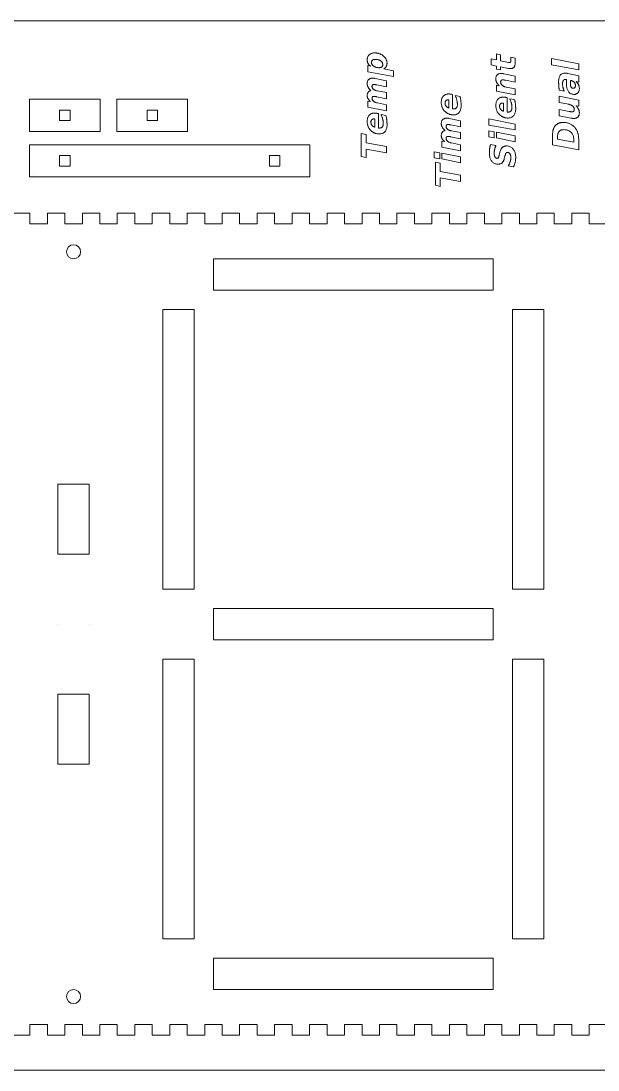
# Model space of a CAD drawing. Header units: millimetres. Extents: x 0 to 600, y 0 to 300.
# Drawn here: x 272.4 to 437.5, y 0 to 300 of the extents above; entities that cross this region are included whole.
import ezdxf

# ---------------------------------------------------------------- set-up
doc = ezdxf.new("R2010")
doc.units = ezdxf.units.MM
doc.layers.get('0').update_dxf_attribs({"linetype": 'CONTINUOUS', "lineweight": 0})

msp = doc.modelspace()

# ---------------------------------------------------------------- linework, layer by layer
for p, q in [((600, 300), (0, 300)), ((274.9, 268.4), (274.9, 277.6)), ((274.9, 277.6), (295.1, 277.6)), ((295.1, 277.6), (295.1, 268.4)), ((299.9, 268.4), (299.9, 277.6)), ((299.9, 277.6), (320.1, 277.6)), ((320.1, 277.6), (320.1, 268.4)), ((283.5, 271.5), (283.5, 274.5)), ((283.5, 274.5), (286.5, 274.5)), ((286.5, 274.5), (286.5, 271.5)), ((308.5, 271.5), (308.5, 274.5)), ((308.5, 274.5), (311.5, 274.5)), ((311.5, 274.5), (311.5, 271.5)), ((286.5, 271.5), (283.5, 271.5)), ((311.5, 271.5), (308.5, 271.5)), ((295.1, 268.4), (274.9, 268.4)), ((320.1, 268.4), (299.9, 268.4)), ((274.9, 255.4), (274.9, 264.6)), ((274.9, 264.6), (355.1, 264.6)), ((355.1, 264.6), (355.1, 255.4)), ((283.5, 258.5), (283.5, 261.5)), ((283.5, 261.5), (286.5, 261.5)), ((286.5, 258.5), (286.5, 261.5)), ((343.5, 261.5), (346.5, 261.5)), ((343.5, 258.5), (343.5, 261.5)), ((346.5, 261.5), (346.5, 258.5)), ((286.5, 258.5), (283.5, 258.5)), ((346.5, 258.5), (343.5, 258.5)), ((355.1, 255.4), (274.9, 255.4)), ((275, 256), (275, 256)), ((276, 256), (276, 256)), ((270, 245), (275, 245)), ((275, 245), (275, 242)), ((280, 242), (280, 245)), ((280, 245), (285, 245)), ((285, 245), (285, 242)), ((290, 242), (290, 245)), ((290, 245), (295, 245)), ((295, 245), (295, 242)), ((300, 242), (300, 245)), ((300, 245), (305, 245)), ((305, 245), (305, 242)), ((310, 242), (310, 245)), ((310, 245), (315, 245)), ((315, 245), (315, 242)), ((320, 242), (320, 245)), ((320, 245), (325, 245)), ((325, 245), (325, 242)), ((330, 242), (330, 245)), ((330, 245), (335, 245)), ((335, 245), (335, 242)), ((340, 242), (340, 245)), ((340, 245), (345, 245)), ((345, 245), (345, 242)), ((350, 242), (350, 245)), ((350, 245), (355, 245)), ((355, 245), (355, 242)), ((360, 242), (360, 245)), ((360, 245), (365, 245)), ((365, 245), (365, 242)), ((370, 242), (370, 245)), ((370, 245), (375, 245)), ((375, 245), (375, 242)), ((380, 242), (380, 245)), ((380, 245), (385, 245)), ((385, 245), (385, 242)), ((390, 242), (390, 245)), ((390, 245), (395, 245)), ((395, 245), (395, 242)), ((400, 242), (400, 245)), ((400, 245), (405, 245)), ((405, 245), (405, 242)), ((410, 242), (410, 245)), ((410, 245), (415, 245)), ((415, 245), (415, 242)), ((420, 242), (420, 245)), ((420, 245), (425, 245)), ((425, 245), (425, 242)), ((430, 242), (430, 245)), ((430, 245), (435, 245)), ((435, 245), (435, 242)), ((275, 242), (280, 242)), ((285, 242), (290, 242)), ((295, 242), (300, 242)), ((305, 242), (310, 242)), ((315, 242), (320, 242)), ((325, 242), (330, 242)), ((335, 242), (340, 242)), ((345, 242), (350, 242)), ((355, 242), (360, 242)), ((365, 242), (370, 242)), ((375, 242), (380, 242)), ((385, 242), (390, 242)), ((395, 242), (400, 242)), ((405, 242), (410, 242)), ((415, 242), (420, 242)), ((425, 242), (430, 242)), ((435, 242), (440, 242)), ((407.5, 232), (327.5, 232)), ((327.5, 232), (327.5, 223)), ((367.5, 232), (367.5, 232)), ((407.5, 223), (407.5, 232)), ((327.5, 223), (407.5, 223)), ((367.5, 223), (367.5, 223)), ((322, 217.5), (313, 217.5)), ((313, 217.5), (313, 137.5)), ((322, 137.5), (322, 217.5)), ((422, 217.5), (413, 217.5)), ((413, 217.5), (413, 137.5)), ((422, 137.5), (422, 217.5)), ((313, 177.5), (313, 177.5)), ((322, 177.5), (322, 177.5)), ((413, 177.5), (413, 177.5)), ((422, 177.5), (422, 177.5)), ((292, 167.5), (283, 167.5)), ((283, 167.5), (292, 167.5)), ((283, 147.5), (283, 167.5)), ((292, 167.5), (292, 147.5)), ((292, 147.5), (283, 147.5)), ((313, 137.5), (322, 137.5)), ((413, 137.5), (422, 137.5)), ((407.5, 132), (327.5, 132)), ((327.5, 132), (327.5, 123)), ((407.5, 123), (407.5, 132)), ((283, 127.5), (283, 127.5)), ((292, 127.5), (292, 127.5)), ((327.5, 123), (407.5, 123)), ((367.5, 123), (367.5, 123)), ((322, 117.5), (313, 117.5)), ((313, 117.5), (313, 37.5)), ((322, 37.5), (322, 117.5)), ((422, 117.5), (413, 117.5)), ((413, 117.5), (413, 37.5)), ((422, 37.5), (422, 117.5)), ((292, 107.5), (283, 107.5)), ((283, 107.5), (283, 87.5)), ((292, 87.5), (292, 107.5)), ((283, 87.5), (292, 87.5)), ((283, 87.5), (292, 87.5)), ((313, 77.5), (313, 77.5)), ((322, 77.5), (322, 77.5)), ((413, 77.5), (413, 77.5)), ((422, 77.5), (422, 77.5)), ((313, 37.5), (322, 37.5)), ((413, 37.5), (422, 37.5)), ((407.5, 32), (327.5, 32)), ((327.5, 32), (327.5, 23)), ((407.5, 23), (407.5, 32)), ((327.5, 23), (407.5, 23)), ((367.5, 23), (367.5, 23)), ((275, 10), (275, 13)), ((275, 13), (280, 13)), ((280, 13), (280, 10)), ((285, 10), (285, 13)), ((285, 13), (290, 13)), ((290, 13), (290, 10)), ((295, 10), (295, 13)), ((295, 13), (300, 13)), ((300, 13), (300, 10)), ((305, 10), (305, 13)), ((305, 13), (310, 13)), ((310, 13), (310, 10)), ((315, 10), (315, 13)), ((315, 13), (320, 13)), ((320, 13), (320, 10)), ((325, 10), (325, 13)), ((325, 13), (330, 13)), ((330, 13), (330, 10)), ((335, 10), (335, 13)), ((335, 13), (340, 13)), ((340, 13), (340, 10)), ((345, 10), (345, 13)), ((345, 13), (350, 13)), ((350, 13), (350, 10)), ((355, 10), (355, 13)), ((355, 13), (360, 13)), ((360, 13), (360, 10)), ((365, 10), (365, 13)), ((365, 13), (370, 13)), ((370, 13), (370, 10)), ((375, 10), (375, 13)), ((375, 13), (380, 13)), ((380, 13), (380, 10)), ((385, 10), (385, 13)), ((385, 13), (390, 13)), ((390, 13), (390, 10)), ((395, 10), (395, 13)), ((395, 13), (400, 13)), ((400, 13), (400, 10)), ((405, 10), (405, 13)), ((405, 13), (410, 13)), ((410, 13), (410, 10)), ((415, 10), (415, 13)), ((415, 13), (420, 13)), ((420, 13), (420, 10)), ((425, 10), (425, 13)), ((425, 13), (430, 13)), ((430, 13), (430, 10)), ((435, 10), (435, 13)), ((435, 13), (440, 13)), ((270, 10), (275, 10)), ((280, 10), (285, 10)), ((290, 10), (295, 10)), ((300, 10), (305, 10)), ((310, 10), (315, 10)), ((320, 10), (325, 10)), ((330, 10), (335, 10)), ((340, 10), (345, 10)), ((350, 10), (355, 10)), ((360, 10), (365, 10)), ((370, 10), (375, 10)), ((380, 10), (385, 10)), ((390, 10), (395, 10)), ((400, 10), (405, 10)), ((410, 10), (415, 10)), ((420, 10), (425, 10)), ((430, 10), (435, 10)), ((0, 0), (600, 0))]:
    msp.add_line(p, q)
for points in [[(376.25, 286.33), (379, 285.78), (379, 284.11), (371.62, 285.5), (371.62, 287.23), (372.38, 287.07), (372.29, 287.15), (372.2, 287.23), (372.12, 287.31), (372.05, 287.39), (371.98, 287.48), (371.91, 287.56), (371.85, 287.65), (371.79, 287.73), (371.74, 287.82), (371.69, 287.91), (371.65, 288), (371.61, 288.09), (371.58, 288.18), (371.55, 288.27), (371.53, 288.37), (371.51, 288.47), (371.49, 288.57), (371.48, 288.67), (371.47, 288.77), (371.47, 288.87), (371.48, 289.05), (371.49, 289.23), (371.52, 289.39), (371.56, 289.55), (371.62, 289.7), (371.68, 289.84), (371.75, 289.98), (371.84, 290.1), (371.94, 290.22), (372.05, 290.33), (372.17, 290.44), (372.3, 290.53), (372.44, 290.61), (372.58, 290.68), (372.74, 290.74), (372.9, 290.79), (373.07, 290.82), (373.25, 290.85), (373.43, 290.87), (373.63, 290.87), (373.75, 290.87), (373.88, 290.86), (374, 290.86), (374.12, 290.84), (374.25, 290.83), (374.37, 290.8), (374.49, 290.78), (374.61, 290.75), (374.73, 290.72), (374.84, 290.68), (374.96, 290.65), (375.08, 290.6), (375.19, 290.56), (375.3, 290.51), (375.41, 290.46), (375.51, 290.4), (375.62, 290.34), (375.72, 290.28), (375.82, 290.21), (375.92, 290.14), (376.04, 290.05), (376.15, 289.96), (376.26, 289.87), (376.36, 289.77), (376.45, 289.67), (376.54, 289.57), (376.62, 289.47), (376.7, 289.36), (376.77, 289.25), (376.84, 289.14), (376.9, 289.03), (376.95, 288.92), (377, 288.8), (377.04, 288.68), (377.07, 288.56), (377.1, 288.44), (377.13, 288.32), (377.14, 288.2), (377.15, 288.07), (377.15, 287.95), (377.15, 287.84), (377.14, 287.73), (377.13, 287.62), (377.12, 287.52), (377.1, 287.43), (377.07, 287.33), (377.05, 287.24), (377.01, 287.16), (376.98, 287.07), (376.94, 286.99), (376.89, 286.91), (376.84, 286.84), (376.78, 286.77), (376.72, 286.7), (376.65, 286.63), (376.58, 286.57), (376.51, 286.5), (376.43, 286.44), (376.34, 286.39), (376.25, 286.33)], [(372.7, 288.14), (372.71, 288.01), (372.72, 287.88), (372.76, 287.76), (372.8, 287.65), (372.86, 287.54), (372.92, 287.43), (373.01, 287.33), (373.1, 287.23), (373.21, 287.14), (373.33, 287.06), (373.45, 286.98), (373.59, 286.9), (373.74, 286.84), (373.89, 286.79), (374.05, 286.74), (374.21, 286.7), (374.39, 286.67), (374.57, 286.65), (374.76, 286.64), (374.96, 286.64), (375.04, 286.64), (375.13, 286.65), (375.21, 286.66), (375.29, 286.67), (375.36, 286.7), (375.43, 286.72), (375.49, 286.75), (375.56, 286.79), (375.61, 286.83), (375.67, 286.87), (375.72, 286.92), (375.76, 286.98), (375.8, 287.03), (375.83, 287.09), (375.86, 287.16), (375.88, 287.23), (375.9, 287.3), (375.91, 287.37), (375.92, 287.45), (375.92, 287.53), (375.92, 287.66), (375.9, 287.78), (375.87, 287.9), (375.83, 288.02), (375.77, 288.13), (375.7, 288.23), (375.62, 288.33), (375.53, 288.43), (375.43, 288.52), (375.31, 288.61), (375.18, 288.69), (375.05, 288.76), (374.91, 288.82), (374.76, 288.88), (374.6, 288.92), (374.44, 288.96), (374.27, 288.99), (374.1, 289.01), (373.92, 289.02), (373.73, 289.03), (373.63, 289.03), (373.54, 289.02), (373.45, 289.01), (373.36, 288.99), (373.28, 288.97), (373.21, 288.95), (373.14, 288.92), (373.08, 288.88), (373.02, 288.84), (372.96, 288.8), (372.91, 288.75), (372.87, 288.7), (372.83, 288.65), (372.79, 288.59), (372.77, 288.52), (372.74, 288.45), (372.72, 288.38), (372.71, 288.31), (372.7, 288.23), (372.7, 288.14)], [(406.89, 289.14), (408.42, 288.85), (408.42, 290.61), (409.65, 290.36), (409.65, 288.61), (411.93, 288.16), (411.94, 288.16), (411.96, 288.16), (411.97, 288.15), (411.99, 288.15), (412, 288.15), (412.01, 288.15), (412.02, 288.14), (412.04, 288.14), (412.05, 288.14), (412.06, 288.14), (412.07, 288.14), (412.08, 288.14), (412.09, 288.13), (412.1, 288.13), (412.11, 288.13), (412.12, 288.13), (412.13, 288.13), (412.14, 288.13), (412.15, 288.13), (412.16, 288.13), (412.2, 288.13), (412.24, 288.14), (412.28, 288.14), (412.32, 288.15), (412.35, 288.17), (412.38, 288.18), (412.41, 288.2), (412.43, 288.22), (412.45, 288.25), (412.48, 288.28), (412.49, 288.31), (412.51, 288.34), (412.52, 288.38), (412.54, 288.43), (412.55, 288.47), (412.56, 288.52), (412.56, 288.58), (412.57, 288.64), (412.57, 288.7), (412.57, 288.77), (412.57, 289.66), (413.8, 289.41), (413.8, 287.97), (413.8, 287.82), (413.79, 287.67), (413.77, 287.53), (413.75, 287.41), (413.72, 287.28), (413.68, 287.17), (413.64, 287.06), (413.59, 286.96), (413.54, 286.87), (413.47, 286.78), (413.41, 286.7), (413.33, 286.64), (413.25, 286.57), (413.17, 286.52), (413.08, 286.48), (412.98, 286.44), (412.88, 286.41), (412.77, 286.39), (412.65, 286.38), (412.53, 286.37), (412.51, 286.37), (412.48, 286.37), (412.45, 286.38), (412.42, 286.38), (412.39, 286.38), (412.36, 286.38), (412.34, 286.38), (412.31, 286.38), (412.28, 286.39), (412.24, 286.39), (412.21, 286.39), (412.18, 286.4), (412.15, 286.4), (412.12, 286.4), (412.09, 286.41), (412.06, 286.41), (412.03, 286.42), (412, 286.42), (411.96, 286.43), (411.93, 286.43), (409.65, 286.87), (409.65, 286.03), (408.42, 286.26), (408.42, 287.12), (406.89, 287.42), (406.89, 289.14)], [(424.16, 287.48), (424.16, 289.28), (432, 287.76), (432, 286.04), (424.16, 287.48)], [(428.89, 284.99), (432, 284.35), (432, 282.53), (431.24, 282.68), (431.33, 282.59), (431.42, 282.5), (431.5, 282.41), (431.58, 282.32), (431.65, 282.23), (431.72, 282.14), (431.78, 282.05), (431.84, 281.95), (431.89, 281.86), (431.93, 281.76), (431.98, 281.66), (432.02, 281.56), (432.05, 281.46), (432.08, 281.36), (432.1, 281.26), (432.12, 281.15), (432.14, 281.04), (432.15, 280.93), (432.16, 280.82), (432.16, 280.71), (432.16, 280.56), (432.14, 280.41), (432.12, 280.27), (432.09, 280.13), (432.06, 280), (432.01, 279.88), (431.96, 279.77), (431.9, 279.66), (431.83, 279.56), (431.75, 279.46), (431.67, 279.37), (431.58, 279.29), (431.48, 279.23), (431.38, 279.17), (431.27, 279.12), (431.16, 279.07), (431.04, 279.04), (430.92, 279.02), (430.79, 279), (430.65, 279), (430.45, 279.01), (430.25, 279.03), (430.07, 279.07), (429.89, 279.13), (429.72, 279.2), (429.57, 279.29), (429.42, 279.4), (429.28, 279.52), (429.16, 279.66), (429.04, 279.81), (428.93, 279.98), (428.84, 280.17), (428.75, 280.37), (428.68, 280.58), (428.62, 280.81), (428.57, 281.05), (428.53, 281.31), (428.5, 281.58), (428.49, 281.86), (428.48, 282.16), (428.48, 283.24), (428.3, 283.25), (428.28, 283.26), (428.27, 283.26), (428.26, 283.26), (428.24, 283.27), (428.23, 283.27), (428.22, 283.27), (428.21, 283.27), (428.2, 283.27), (428.19, 283.27), (428.19, 283.27), (428.18, 283.28), (428.17, 283.28), (428.16, 283.28), (428.16, 283.28), (428.15, 283.28), (428.15, 283.28), (428.14, 283.28), (428.13, 283.28), (428.13, 283.28), (428.12, 283.28), (428.05, 283.27), (427.98, 283.26), (427.91, 283.25), (427.85, 283.23), (427.79, 283.2), (427.74, 283.16), (427.68, 283.12), (427.64, 283.08), (427.59, 283.02), (427.55, 282.97), (427.52, 282.9), (427.48, 282.83), (427.45, 282.75), (427.43, 282.67), (427.41, 282.58), (427.39, 282.48), (427.38, 282.38), (427.37, 282.27), (427.36, 282.16), (427.36, 282.04), (427.36, 281.93), (427.36, 281.82), (427.37, 281.71), (427.38, 281.6), (427.39, 281.49), (427.4, 281.39), (427.42, 281.28), (427.44, 281.17), (427.46, 281.07), (427.48, 280.97), (427.51, 280.86), (427.53, 280.76), (427.56, 280.66), (427.6, 280.55), (427.63, 280.45), (427.67, 280.35), (427.71, 280.25), (427.75, 280.16), (427.79, 280.06), (427.84, 279.96), (426.4, 280.22), (426.38, 280.33), (426.37, 280.44), (426.36, 280.56), (426.34, 280.67), (426.33, 280.79), (426.32, 280.9), (426.31, 281.02), (426.3, 281.14), (426.29, 281.25), (426.28, 281.37), (426.27, 281.49), (426.27, 281.61), (426.26, 281.73), (426.26, 281.85), (426.25, 281.98), (426.25, 282.1), (426.24, 282.22), (426.24, 282.35), (426.24, 282.48), (426.24, 282.6), (426.24, 282.85), (426.26, 283.08), (426.28, 283.3), (426.31, 283.5), (426.35, 283.7), (426.4, 283.88), (426.46, 284.04), (426.53, 284.2), (426.6, 284.34), (426.69, 284.47), (426.78, 284.58), (426.88, 284.69), (427, 284.78), (427.12, 284.86), (427.25, 284.93), (427.39, 284.98), (427.54, 285.02), (427.7, 285.06), (427.87, 285.07), (428.05, 285.08), (428.08, 285.08), (428.12, 285.08), (428.15, 285.08), (428.19, 285.08), (428.23, 285.07), (428.27, 285.07), (428.31, 285.07), (428.35, 285.07), (428.39, 285.06), (428.44, 285.06), (428.48, 285.05), (428.52, 285.05), (428.56, 285.04), (428.61, 285.04), (428.65, 285.03), (428.7, 285.02), (428.75, 285.01), (428.79, 285.01), (428.84, 285), (428.89, 284.99)], [(372.56, 280.12), (372.46, 280.2), (372.36, 280.28), (372.27, 280.37), (372.18, 280.46), (372.1, 280.55), (372.02, 280.64), (371.94, 280.73), (371.88, 280.83), (371.81, 280.93), (371.75, 281.03), (371.7, 281.13), (371.65, 281.24), (371.61, 281.34), (371.57, 281.45), (371.54, 281.55), (371.52, 281.66), (371.5, 281.77), (371.48, 281.87), (371.47, 281.98), (371.47, 282.09), (371.47, 282.23), (371.49, 282.37), (371.51, 282.5), (371.54, 282.62), (371.57, 282.74), (371.62, 282.85), (371.67, 282.96), (371.73, 283.06), (371.8, 283.15), (371.88, 283.24), (371.97, 283.31), (372.06, 283.39), (372.15, 283.45), (372.26, 283.5), (372.37, 283.55), (372.48, 283.59), (372.6, 283.62), (372.73, 283.64), (372.86, 283.65), (373, 283.65), (373.03, 283.65), (373.06, 283.65), (373.09, 283.65), (373.13, 283.65), (373.16, 283.65), (373.2, 283.64), (373.23, 283.64), (373.27, 283.64), (373.3, 283.63), (373.34, 283.63), (373.38, 283.62), (373.42, 283.62), (373.46, 283.61), (373.5, 283.61), (373.55, 283.6), (373.59, 283.59), (373.63, 283.59), (373.68, 283.58), (373.73, 283.57), (373.77, 283.56), (377, 282.88), (377, 281.16), (374.24, 281.7), (374.17, 281.72), (374.06, 281.74), (373.95, 281.76), (373.85, 281.78), (373.77, 281.8), (373.69, 281.81), (373.62, 281.82), (373.55, 281.83), (373.5, 281.84), (373.45, 281.84), (373.42, 281.84), (373.37, 281.84), (373.32, 281.83), (373.27, 281.83), (373.23, 281.82), (373.18, 281.8), (373.14, 281.79), (373.1, 281.77), (373.07, 281.75), (373.04, 281.72), (373, 281.69), (372.98, 281.66), (372.95, 281.63), (372.93, 281.59), (372.91, 281.56), (372.89, 281.52), (372.88, 281.47), (372.87, 281.43), (372.86, 281.38), (372.85, 281.34), (372.85, 281.29), (372.86, 281.19), (372.87, 281.1), (372.89, 281.01), (372.92, 280.92), (372.95, 280.84), (373, 280.76), (373.05, 280.68), (373.11, 280.6), (373.18, 280.53), (373.25, 280.46), (373.34, 280.4), (373.43, 280.33), (373.52, 280.28), (373.63, 280.22), (373.74, 280.17), (373.86, 280.12), (373.98, 280.08), (374.11, 280.04), (374.25, 280.01), (374.39, 279.98), (377, 279.51), (377, 277.77), (374.24, 278.32), (374.17, 278.34), (374.1, 278.35), (374.04, 278.36), (373.98, 278.37), (373.93, 278.38), (373.87, 278.39), (373.83, 278.4), (373.78, 278.41), (373.74, 278.42), (373.7, 278.42), (373.67, 278.43), (373.63, 278.43), (373.6, 278.44), (373.57, 278.44), (373.54, 278.44), (373.51, 278.45), (373.48, 278.45), (373.46, 278.45), (373.44, 278.45), (373.41, 278.45), (373.36, 278.45), (373.31, 278.45), (373.27, 278.44), (373.22, 278.43), (373.18, 278.41), (373.14, 278.4), (373.1, 278.38), (373.07, 278.36), (373.03, 278.33), (373, 278.3), (372.97, 278.27), (372.95, 278.24), (372.93, 278.2), (372.91, 278.17), (372.89, 278.12), (372.88, 278.08), (372.87, 278.04), (372.86, 277.99), (372.85, 277.94), (372.85, 277.89), (372.86, 277.79), (372.87, 277.7), (372.89, 277.61), (372.92, 277.53), (372.96, 277.44), (373, 277.36), (373.06, 277.28), (373.12, 277.2), (373.19, 277.13), (373.27, 277.05), (373.35, 276.98), (373.45, 276.92), (373.54, 276.86), (373.65, 276.8), (373.76, 276.75), (373.87, 276.7), (373.99, 276.66), (374.12, 276.62), (374.25, 276.59), (374.39, 276.56), (377, 276.04), (377, 274.28), (371.62, 275.36), (371.62, 277.09), (372.45, 276.93), (372.36, 277.01), (372.27, 277.09), (372.18, 277.17), (372.1, 277.26), (372.03, 277.34), (371.95, 277.43), (371.89, 277.51), (371.83, 277.6), (371.77, 277.69), (371.72, 277.78), (371.67, 277.87), (371.63, 277.96), (371.59, 278.05), (371.56, 278.14), (371.53, 278.23), (371.51, 278.33), (371.49, 278.42), (371.48, 278.52), (371.47, 278.61), (371.47, 278.71), (371.47, 278.82), (371.48, 278.92), (371.5, 279.02), (371.52, 279.12), (371.55, 279.22), (371.58, 279.31), (371.62, 279.4), (371.67, 279.48), (371.72, 279.57), (371.78, 279.65), (371.84, 279.72), (371.91, 279.79), (371.98, 279.86), (372.05, 279.91), (372.13, 279.96), (372.21, 280.01), (372.29, 280.04), (372.38, 280.08), (372.47, 280.1), (372.56, 280.12)], [(410.57, 284.9), (413.8, 284.22), (413.8, 282.52), (411.04, 283.06), (410.98, 283.07), (410.93, 283.08), (410.88, 283.09), (410.84, 283.1), (410.79, 283.11), (410.74, 283.12), (410.7, 283.12), (410.66, 283.13), (410.62, 283.14), (410.58, 283.14), (410.54, 283.15), (410.51, 283.16), (410.48, 283.16), (410.44, 283.16), (410.41, 283.17), (410.39, 283.17), (410.36, 283.17), (410.33, 283.17), (410.31, 283.17), (410.29, 283.18), (410.23, 283.17), (410.17, 283.17), (410.12, 283.16), (410.07, 283.15), (410.02, 283.13), (409.97, 283.11), (409.93, 283.09), (409.89, 283.07), (409.85, 283.04), (409.82, 283.01), (409.79, 282.97), (409.76, 282.93), (409.73, 282.89), (409.71, 282.85), (409.69, 282.8), (409.68, 282.75), (409.67, 282.7), (409.66, 282.65), (409.65, 282.59), (409.65, 282.53), (409.66, 282.43), (409.67, 282.33), (409.69, 282.23), (409.72, 282.13), (409.76, 282.04), (409.8, 281.95), (409.85, 281.87), (409.92, 281.78), (409.99, 281.7), (410.06, 281.63), (410.15, 281.55), (410.24, 281.49), (410.34, 281.42), (410.44, 281.36), (410.55, 281.31), (410.67, 281.26), (410.79, 281.21), (410.92, 281.17), (411.05, 281.14), (411.19, 281.1), (413.8, 280.59), (413.8, 278.85), (408.42, 279.92), (408.42, 281.63), (409.25, 281.47), (409.16, 281.57), (409.06, 281.66), (408.98, 281.76), (408.9, 281.86), (408.82, 281.95), (408.75, 282.05), (408.68, 282.14), (408.62, 282.24), (408.56, 282.34), (408.51, 282.43), (408.47, 282.53), (408.43, 282.63), (408.39, 282.72), (408.36, 282.82), (408.33, 282.92), (408.31, 283.02), (408.29, 283.13), (408.28, 283.23), (408.27, 283.33), (408.27, 283.44), (408.27, 283.58), (408.29, 283.72), (408.31, 283.85), (408.33, 283.98), (408.37, 284.1), (408.41, 284.21), (408.47, 284.31), (408.53, 284.41), (408.6, 284.5), (408.67, 284.59), (408.75, 284.66), (408.84, 284.73), (408.94, 284.79), (409.04, 284.85), (409.15, 284.89), (409.27, 284.93), (409.39, 284.96), (409.52, 284.98), (409.66, 284.99), (409.8, 284.99), (409.83, 284.99), (409.87, 284.99), (409.9, 284.99), (409.93, 284.99), (409.97, 284.99), (410, 284.98), (410.04, 284.98), (410.08, 284.98), (410.12, 284.97), (410.15, 284.97), (410.19, 284.96), (410.23, 284.96), (410.27, 284.95), (410.31, 284.95), (410.36, 284.94), (410.4, 284.93), (410.44, 284.93), (410.48, 284.92), (410.53, 284.91), (410.57, 284.9)], [(429.6, 282.14), (429.6, 282.01), (429.61, 281.88), (429.62, 281.76), (429.63, 281.65), (429.65, 281.54), (429.67, 281.44), (429.7, 281.35), (429.73, 281.26), (429.76, 281.18), (429.8, 281.11), (429.84, 281.04), (429.89, 280.98), (429.94, 280.93), (430, 280.89), (430.05, 280.85), (430.11, 280.82), (430.18, 280.79), (430.25, 280.77), (430.32, 280.76), (430.4, 280.76), (430.46, 280.76), (430.51, 280.77), (430.57, 280.78), (430.62, 280.79), (430.67, 280.81), (430.71, 280.83), (430.76, 280.86), (430.8, 280.89), (430.83, 280.93), (430.87, 280.97), (430.9, 281.01), (430.93, 281.05), (430.96, 281.1), (430.98, 281.16), (431, 281.21), (431.01, 281.27), (431.02, 281.33), (431.03, 281.4), (431.04, 281.46), (431.04, 281.53), (431.04, 281.65), (431.03, 281.75), (431.01, 281.85), (430.99, 281.95), (430.96, 282.05), (430.92, 282.14), (430.88, 282.23), (430.83, 282.31), (430.78, 282.39), (430.72, 282.47), (430.65, 282.54), (430.57, 282.61), (430.5, 282.67), (430.41, 282.73), (430.32, 282.78), (430.23, 282.83), (430.13, 282.88), (430.03, 282.91), (429.92, 282.95), (429.8, 282.98), (429.6, 283.02), (429.6, 282.14)], [(395.62, 279.03), (395.9, 278.98), (395.9, 274.84), (395.9, 274.84), (395.91, 274.84), (395.92, 274.83), (395.93, 274.83), (395.94, 274.83), (395.95, 274.83), (395.96, 274.83), (395.97, 274.83), (395.98, 274.83), (395.99, 274.83), (396, 274.83), (396.02, 274.83), (396.03, 274.83), (396.04, 274.83), (396.05, 274.83), (396.06, 274.83), (396.07, 274.83), (396.07, 274.83), (396.08, 274.83), (396.09, 274.83), (396.2, 274.83), (396.32, 274.84), (396.42, 274.86), (396.52, 274.88), (396.61, 274.91), (396.7, 274.94), (396.78, 274.99), (396.85, 275.04), (396.92, 275.09), (396.98, 275.15), (397.04, 275.22), (397.09, 275.3), (397.13, 275.38), (397.17, 275.47), (397.2, 275.57), (397.23, 275.67), (397.25, 275.78), (397.27, 275.89), (397.28, 276.01), (397.28, 276.14), (397.28, 276.26), (397.27, 276.37), (397.26, 276.49), (397.25, 276.61), (397.24, 276.73), (397.22, 276.85), (397.2, 276.97), (397.18, 277.09), (397.15, 277.22), (397.12, 277.34), (397.09, 277.47), (397.06, 277.6), (397.02, 277.73), (396.98, 277.86), (396.93, 277.99), (396.88, 278.12), (396.83, 278.26), (396.78, 278.39), (396.72, 278.53), (396.66, 278.67), (398.05, 278.39), (398.08, 278.26), (398.11, 278.13), (398.13, 278), (398.16, 277.88), (398.18, 277.75), (398.2, 277.62), (398.22, 277.49), (398.24, 277.37), (398.26, 277.24), (398.28, 277.11), (398.29, 276.98), (398.3, 276.86), (398.32, 276.73), (398.33, 276.6), (398.33, 276.47), (398.34, 276.34), (398.35, 276.21), (398.35, 276.08), (398.35, 275.95), (398.35, 275.82), (398.35, 275.57), (398.33, 275.33), (398.3, 275.1), (398.26, 274.89), (398.21, 274.68), (398.14, 274.49), (398.07, 274.31), (397.98, 274.14), (397.88, 273.98), (397.77, 273.83), (397.65, 273.7), (397.52, 273.58), (397.38, 273.48), (397.22, 273.39), (397.06, 273.31), (396.89, 273.25), (396.71, 273.2), (396.52, 273.16), (396.33, 273.14), (396.12, 273.14), (395.99, 273.14), (395.87, 273.14), (395.75, 273.16), (395.63, 273.17), (395.51, 273.19), (395.39, 273.22), (395.27, 273.24), (395.15, 273.28), (395.03, 273.31), (394.92, 273.36), (394.8, 273.4), (394.69, 273.45), (394.58, 273.51), (394.47, 273.57), (394.36, 273.63), (394.25, 273.69), (394.15, 273.76), (394.05, 273.84), (393.95, 273.92), (393.85, 274), (393.74, 274.1), (393.63, 274.21), (393.53, 274.31), (393.43, 274.43), (393.34, 274.55), (393.25, 274.67), (393.18, 274.79), (393.1, 274.92), (393.03, 275.05), (392.97, 275.19), (392.91, 275.33), (392.86, 275.47), (392.82, 275.62), (392.78, 275.77), (392.75, 275.92), (392.72, 276.08), (392.7, 276.24), (392.68, 276.4), (392.67, 276.57), (392.67, 276.73), (392.68, 276.95), (392.69, 277.16), (392.72, 277.35), (392.76, 277.54), (392.81, 277.72), (392.87, 277.89), (392.95, 278.05), (393.03, 278.2), (393.13, 278.34), (393.24, 278.48), (393.35, 278.6), (393.48, 278.71), (393.61, 278.81), (393.75, 278.89), (393.9, 278.96), (394.06, 279.02), (394.22, 279.07), (394.4, 279.1), (394.58, 279.12), (394.77, 279.13), (394.8, 279.13), (394.84, 279.13), (394.88, 279.12), (394.92, 279.12), (394.96, 279.12), (395, 279.12), (395.04, 279.11), (395.08, 279.11), (395.12, 279.11), (395.16, 279.1), (395.2, 279.1), (395.25, 279.09), (395.29, 279.09), (395.33, 279.08), (395.38, 279.07), (395.43, 279.07), (395.47, 279.06), (395.52, 279.05), (395.57, 279.04), (395.62, 279.03)], [(394.82, 277.41), (394.81, 277.41), (394.8, 277.41), (394.78, 277.41), (394.77, 277.42), (394.76, 277.42), (394.75, 277.42), (394.73, 277.42), (394.72, 277.43), (394.71, 277.43), (394.7, 277.43), (394.68, 277.43), (394.67, 277.43), (394.66, 277.43), (394.64, 277.43), (394.63, 277.43), (394.62, 277.44), (394.61, 277.44), (394.59, 277.44), (394.58, 277.44), (394.57, 277.44), (394.49, 277.43), (394.42, 277.43), (394.36, 277.41), (394.29, 277.4), (394.23, 277.38), (394.17, 277.35), (394.12, 277.32), (394.06, 277.28), (394.01, 277.24), (393.97, 277.19), (393.93, 277.14), (393.89, 277.09), (393.85, 277.04), (393.83, 276.98), (393.8, 276.91), (393.78, 276.85), (393.77, 276.77), (393.75, 276.7), (393.75, 276.62), (393.75, 276.54), (393.75, 276.44), (393.76, 276.34), (393.77, 276.24), (393.79, 276.15), (393.81, 276.06), (393.84, 275.97), (393.88, 275.88), (393.92, 275.8), (393.97, 275.72), (394.02, 275.65), (394.08, 275.57), (394.14, 275.51), (394.21, 275.44), (394.28, 275.38), (394.36, 275.32), (394.44, 275.27), (394.53, 275.22), (394.62, 275.17), (394.72, 275.12), (394.82, 275.08), (394.82, 277.41)], [(411.22, 278.14), (411.5, 278.09), (411.5, 273.94), (411.5, 273.94), (411.51, 273.94), (411.52, 273.94), (411.53, 273.94), (411.54, 273.94), (411.55, 273.94), (411.56, 273.94), (411.57, 273.94), (411.58, 273.94), (411.59, 273.94), (411.6, 273.94), (411.62, 273.94), (411.63, 273.94), (411.64, 273.93), (411.65, 273.93), (411.66, 273.93), (411.67, 273.93), (411.67, 273.93), (411.68, 273.93), (411.69, 273.93), (411.8, 273.94), (411.92, 273.95), (412.02, 273.96), (412.12, 273.99), (412.21, 274.01), (412.3, 274.05), (412.38, 274.09), (412.45, 274.14), (412.52, 274.2), (412.58, 274.26), (412.64, 274.33), (412.69, 274.41), (412.73, 274.49), (412.77, 274.58), (412.8, 274.67), (412.83, 274.78), (412.85, 274.88), (412.87, 275), (412.88, 275.12), (412.88, 275.25), (412.88, 275.36), (412.87, 275.48), (412.86, 275.6), (412.85, 275.71), (412.84, 275.83), (412.82, 275.95), (412.8, 276.08), (412.78, 276.2), (412.75, 276.32), (412.72, 276.45), (412.69, 276.57), (412.66, 276.7), (412.62, 276.83), (412.58, 276.96), (412.53, 277.09), (412.48, 277.23), (412.43, 277.36), (412.38, 277.5), (412.32, 277.63), (412.26, 277.77), (413.65, 277.5), (413.68, 277.37), (413.71, 277.24), (413.73, 277.11), (413.76, 276.98), (413.78, 276.86), (413.8, 276.73), (413.82, 276.6), (413.84, 276.47), (413.86, 276.34), (413.88, 276.22), (413.89, 276.09), (413.9, 275.96), (413.92, 275.84), (413.93, 275.71), (413.93, 275.58), (413.94, 275.45), (413.95, 275.32), (413.95, 275.19), (413.95, 275.06), (413.95, 274.93), (413.95, 274.68), (413.93, 274.44), (413.9, 274.21), (413.86, 273.99), (413.81, 273.79), (413.74, 273.6), (413.67, 273.41), (413.58, 273.25), (413.48, 273.09), (413.37, 272.94), (413.25, 272.81), (413.12, 272.69), (412.98, 272.59), (412.82, 272.49), (412.66, 272.42), (412.49, 272.35), (412.31, 272.31), (412.12, 272.27), (411.93, 272.25), (411.72, 272.24), (411.59, 272.25), (411.47, 272.25), (411.35, 272.26), (411.23, 272.28), (411.11, 272.3), (410.99, 272.32), (410.87, 272.35), (410.75, 272.38), (410.63, 272.42), (410.52, 272.46), (410.4, 272.51), (410.29, 272.56), (410.18, 272.61), (410.07, 272.67), (409.96, 272.73), (409.85, 272.8), (409.75, 272.87), (409.65, 272.94), (409.55, 273.02), (409.45, 273.1), (409.34, 273.21), (409.23, 273.31), (409.13, 273.42), (409.03, 273.54), (408.94, 273.65), (408.85, 273.77), (408.78, 273.9), (408.7, 274.03), (408.63, 274.16), (408.57, 274.3), (408.51, 274.44), (408.46, 274.58), (408.42, 274.73), (408.38, 274.88), (408.35, 275.03), (408.32, 275.19), (408.3, 275.35), (408.28, 275.51), (408.27, 275.67), (408.27, 275.84), (408.28, 276.06), (408.29, 276.26), (408.32, 276.46), (408.36, 276.65), (408.41, 276.83), (408.47, 277), (408.55, 277.16), (408.63, 277.31), (408.73, 277.45), (408.84, 277.59), (408.95, 277.71), (409.08, 277.82), (409.21, 277.92), (409.35, 278), (409.5, 278.07), (409.66, 278.13), (409.82, 278.18), (410, 278.21), (410.18, 278.23), (410.37, 278.23), (410.4, 278.23), (410.44, 278.23), (410.48, 278.23), (410.52, 278.23), (410.56, 278.23), (410.6, 278.22), (410.64, 278.22), (410.68, 278.22), (410.72, 278.21), (410.76, 278.21), (410.8, 278.2), (410.85, 278.2), (410.89, 278.19), (410.93, 278.19), (410.98, 278.18), (411.03, 278.17), (411.07, 278.17), (411.12, 278.16), (411.17, 278.15), (411.22, 278.14)], [(410.42, 276.51), (410.41, 276.52), (410.4, 276.52), (410.38, 276.52), (410.37, 276.52), (410.36, 276.53), (410.35, 276.53), (410.33, 276.53), (410.32, 276.53), (410.31, 276.54), (410.3, 276.54), (410.28, 276.54), (410.27, 276.54), (410.26, 276.54), (410.24, 276.54), (410.23, 276.54), (410.22, 276.54), (410.21, 276.54), (410.19, 276.54), (410.18, 276.54), (410.17, 276.54), (410.09, 276.54), (410.02, 276.53), (409.96, 276.52), (409.89, 276.51), (409.83, 276.48), (409.77, 276.46), (409.72, 276.43), (409.66, 276.39), (409.61, 276.35), (409.57, 276.3), (409.53, 276.25), (409.49, 276.2), (409.45, 276.14), (409.43, 276.08), (409.4, 276.02), (409.38, 275.95), (409.37, 275.88), (409.35, 275.81), (409.35, 275.73), (409.35, 275.65), (409.35, 275.55), (409.36, 275.45), (409.37, 275.35), (409.39, 275.25), (409.41, 275.16), (409.44, 275.07), (409.48, 274.99), (409.52, 274.91), (409.57, 274.83), (409.62, 274.75), (409.68, 274.68), (409.74, 274.61), (409.81, 274.55), (409.88, 274.49), (409.96, 274.43), (410.04, 274.37), (410.13, 274.32), (410.22, 274.28), (410.32, 274.23), (410.42, 274.19), (410.42, 276.51)], [(429.77, 272.21), (426.4, 272.92), (426.4, 274.69), (429.27, 274.13), (429.33, 274.12), (429.38, 274.11), (429.44, 274.1), (429.49, 274.09), (429.53, 274.08), (429.58, 274.07), (429.63, 274.06), (429.67, 274.06), (429.71, 274.05), (429.75, 274.04), (429.79, 274.04), (429.83, 274.03), (429.86, 274.03), (429.9, 274.02), (429.93, 274.02), (429.96, 274.02), (429.99, 274.02), (430.02, 274.02), (430.04, 274.02), (430.06, 274.01), (430.13, 274.02), (430.18, 274.02), (430.24, 274.03), (430.29, 274.04), (430.34, 274.06), (430.39, 274.08), (430.43, 274.1), (430.47, 274.13), (430.51, 274.15), (430.55, 274.19), (430.58, 274.22), (430.61, 274.26), (430.64, 274.3), (430.66, 274.35), (430.68, 274.4), (430.69, 274.45), (430.7, 274.5), (430.71, 274.56), (430.72, 274.62), (430.72, 274.68), (430.72, 274.79), (430.7, 274.9), (430.68, 275), (430.65, 275.1), (430.61, 275.19), (430.57, 275.28), (430.51, 275.37), (430.45, 275.46), (430.38, 275.54), (430.3, 275.62), (430.21, 275.7), (430.11, 275.77), (430.01, 275.84), (429.9, 275.9), (429.79, 275.96), (429.67, 276.01), (429.54, 276.06), (429.41, 276.1), (429.27, 276.14), (429.12, 276.17), (426.4, 276.7), (426.4, 278.52), (432, 277.4), (432, 275.62), (431.14, 275.78), (431.24, 275.69), (431.33, 275.6), (431.42, 275.5), (431.51, 275.4), (431.59, 275.31), (431.66, 275.21), (431.73, 275.11), (431.8, 275.01), (431.85, 274.91), (431.91, 274.81), (431.96, 274.71), (432, 274.6), (432.04, 274.5), (432.07, 274.39), (432.1, 274.29), (432.12, 274.18), (432.14, 274.07), (432.15, 273.96), (432.16, 273.85), (432.16, 273.74), (432.16, 273.59), (432.14, 273.44), (432.12, 273.31), (432.09, 273.18), (432.06, 273.05), (432.01, 272.94), (431.96, 272.83), (431.89, 272.73), (431.82, 272.63), (431.75, 272.54), (431.66, 272.46), (431.56, 272.39), (431.46, 272.33), (431.36, 272.27), (431.24, 272.23), (431.12, 272.19), (430.99, 272.16), (430.86, 272.14), (430.72, 272.12), (430.57, 272.12), (430.53, 272.12), (430.49, 272.12), (430.46, 272.12), (430.42, 272.12), (430.38, 272.13), (430.34, 272.13), (430.31, 272.13), (430.27, 272.13), (430.23, 272.14), (430.19, 272.14), (430.15, 272.15), (430.11, 272.15), (430.07, 272.16), (430.03, 272.16), (429.98, 272.17), (429.94, 272.18), (429.9, 272.18), (429.86, 272.19), (429.82, 272.2), (429.77, 272.21)], [(374.42, 273.57), (374.7, 273.52), (374.7, 269.38), (374.7, 269.38), (374.71, 269.38), (374.72, 269.38), (374.73, 269.38), (374.74, 269.38), (374.75, 269.38), (374.76, 269.38), (374.77, 269.37), (374.78, 269.37), (374.79, 269.37), (374.8, 269.37), (374.82, 269.37), (374.83, 269.37), (374.84, 269.37), (374.85, 269.37), (374.86, 269.37), (374.87, 269.37), (374.87, 269.37), (374.88, 269.37), (374.89, 269.37), (375, 269.37), (375.12, 269.38), (375.22, 269.4), (375.32, 269.42), (375.41, 269.45), (375.5, 269.49), (375.58, 269.53), (375.65, 269.58), (375.72, 269.63), (375.78, 269.7), (375.84, 269.77), (375.89, 269.84), (375.93, 269.92), (375.97, 270.01), (376, 270.11), (376.03, 270.21), (376.05, 270.32), (376.07, 270.43), (376.08, 270.56), (376.08, 270.69), (376.08, 270.8), (376.07, 270.91), (376.06, 271.03), (376.05, 271.15), (376.04, 271.27), (376.02, 271.39), (376, 271.51), (375.98, 271.63), (375.95, 271.76), (375.92, 271.88), (375.89, 272.01), (375.86, 272.14), (375.82, 272.27), (375.78, 272.4), (375.73, 272.53), (375.68, 272.66), (375.63, 272.8), (375.58, 272.93), (375.52, 273.07), (375.46, 273.21), (376.85, 272.93), (376.88, 272.8), (376.91, 272.68), (376.93, 272.55), (376.96, 272.42), (376.98, 272.29), (377, 272.16), (377.02, 272.04), (377.04, 271.91), (377.06, 271.78), (377.08, 271.65), (377.09, 271.53), (377.1, 271.4), (377.12, 271.27), (377.13, 271.14), (377.13, 271.01), (377.14, 270.88), (377.15, 270.75), (377.15, 270.62), (377.15, 270.49), (377.15, 270.36), (377.15, 270.11), (377.13, 269.87), (377.1, 269.64), (377.06, 269.43), (377.01, 269.22), (376.94, 269.03), (376.87, 268.85), (376.78, 268.68), (376.68, 268.52), (376.57, 268.38), (376.45, 268.24), (376.32, 268.13), (376.18, 268.02), (376.02, 267.93), (375.86, 267.85), (375.69, 267.79), (375.51, 267.74), (375.32, 267.71), (375.13, 267.69), (374.92, 267.68), (374.79, 267.68), (374.67, 267.69), (374.55, 267.7), (374.43, 267.71), (374.31, 267.73), (374.19, 267.76), (374.07, 267.79), (373.95, 267.82), (373.83, 267.86), (373.72, 267.9), (373.6, 267.95), (373.49, 268), (373.38, 268.05), (373.27, 268.11), (373.16, 268.17), (373.05, 268.24), (372.95, 268.31), (372.85, 268.38), (372.75, 268.46), (372.65, 268.54), (372.54, 268.64), (372.43, 268.75), (372.33, 268.86), (372.23, 268.97), (372.14, 269.09), (372.05, 269.21), (371.98, 269.33), (371.9, 269.46), (371.83, 269.6), (371.77, 269.73), (371.71, 269.87), (371.66, 270.02), (371.62, 270.16), (371.58, 270.31), (371.55, 270.47), (371.52, 270.62), (371.5, 270.78), (371.48, 270.94), (371.47, 271.11), (371.47, 271.28), (371.48, 271.49), (371.49, 271.7), (371.52, 271.89), (371.56, 272.08), (371.61, 272.26), (371.67, 272.43), (371.75, 272.59), (371.83, 272.74), (371.93, 272.89), (372.04, 273.02), (372.15, 273.14), (372.28, 273.25), (372.41, 273.35), (372.55, 273.44), (372.7, 273.51), (372.86, 273.57), (373.02, 273.61), (373.2, 273.64), (373.38, 273.66), (373.57, 273.67), (373.6, 273.67), (373.64, 273.67), (373.68, 273.67), (373.72, 273.66), (373.76, 273.66), (373.8, 273.66), (373.84, 273.66), (373.88, 273.65), (373.92, 273.65), (373.96, 273.64), (374, 273.64), (374.05, 273.64), (374.09, 273.63), (374.13, 273.62), (374.18, 273.62), (374.23, 273.61), (374.27, 273.6), (374.32, 273.59), (374.37, 273.58), (374.42, 273.57)], [(373.62, 271.95), (373.61, 271.95), (373.6, 271.95), (373.58, 271.96), (373.57, 271.96), (373.56, 271.96), (373.55, 271.96), (373.53, 271.97), (373.52, 271.97), (373.51, 271.97), (373.5, 271.97), (373.48, 271.97), (373.47, 271.97), (373.46, 271.98), (373.44, 271.98), (373.43, 271.98), (373.42, 271.98), (373.41, 271.98), (373.39, 271.98), (373.38, 271.98), (373.37, 271.98), (373.29, 271.98), (373.22, 271.97), (373.16, 271.96), (373.09, 271.94), (373.03, 271.92), (372.97, 271.89), (372.92, 271.86), (372.86, 271.82), (372.81, 271.78), (372.77, 271.74), (372.73, 271.69), (372.69, 271.63), (372.65, 271.58), (372.63, 271.52), (372.6, 271.45), (372.58, 271.39), (372.57, 271.32), (372.55, 271.24), (372.55, 271.17), (372.55, 271.09), (372.55, 270.98), (372.56, 270.88), (372.57, 270.78), (372.59, 270.69), (372.61, 270.6), (372.64, 270.51), (372.68, 270.42), (372.72, 270.34), (372.77, 270.26), (372.82, 270.19), (372.88, 270.12), (372.94, 270.05), (373.01, 269.98), (373.08, 269.92), (373.16, 269.86), (373.24, 269.81), (373.33, 269.76), (373.42, 269.71), (373.52, 269.67), (373.62, 269.62), (373.62, 271.95)], [(393.76, 268.68), (393.66, 268.76), (393.56, 268.85), (393.47, 268.93), (393.38, 269.02), (393.3, 269.11), (393.22, 269.2), (393.14, 269.3), (393.08, 269.39), (393.01, 269.49), (392.95, 269.59), (392.9, 269.69), (392.85, 269.8), (392.81, 269.9), (392.77, 270.01), (392.74, 270.11), (392.72, 270.22), (392.7, 270.33), (392.68, 270.44), (392.67, 270.54), (392.67, 270.65), (392.67, 270.8), (392.69, 270.93), (392.71, 271.06), (392.74, 271.19), (392.77, 271.3), (392.82, 271.41), (392.87, 271.52), (392.93, 271.62), (393, 271.71), (393.08, 271.8), (393.17, 271.88), (393.26, 271.95), (393.35, 272.01), (393.46, 272.06), (393.57, 272.11), (393.68, 272.15), (393.8, 272.18), (393.93, 272.2), (394.06, 272.21), (394.2, 272.21), (394.23, 272.21), (394.26, 272.21), (394.29, 272.21), (394.33, 272.21), (394.36, 272.21), (394.4, 272.21), (394.43, 272.2), (394.47, 272.2), (394.5, 272.19), (394.54, 272.19), (394.58, 272.19), (394.62, 272.18), (394.66, 272.18), (394.7, 272.17), (394.75, 272.16), (394.79, 272.16), (394.83, 272.15), (394.88, 272.14), (394.93, 272.13), (394.97, 272.12), (398.2, 271.45), (398.2, 269.73), (395.44, 270.26), (395.37, 270.28), (395.26, 270.3), (395.15, 270.32), (395.05, 270.34), (394.97, 270.36), (394.89, 270.37), (394.82, 270.38), (394.75, 270.39), (394.7, 270.4), (394.65, 270.4), (394.62, 270.4), (394.57, 270.4), (394.52, 270.4), (394.47, 270.39), (394.43, 270.38), (394.38, 270.37), (394.34, 270.35), (394.3, 270.33), (394.27, 270.31), (394.24, 270.28), (394.2, 270.25), (394.18, 270.22), (394.15, 270.19), (394.13, 270.15), (394.11, 270.12), (394.09, 270.08), (394.08, 270.04), (394.07, 269.99), (394.06, 269.95), (394.05, 269.9), (394.05, 269.85), (394.06, 269.75), (394.07, 269.66), (394.09, 269.57), (394.12, 269.48), (394.15, 269.4), (394.2, 269.32), (394.25, 269.24), (394.31, 269.16), (394.38, 269.09), (394.45, 269.02), (394.54, 268.96), (394.63, 268.89), (394.72, 268.84), (394.83, 268.78), (394.94, 268.73), (395.06, 268.69), (395.18, 268.64), (395.31, 268.6), (395.45, 268.57), (395.59, 268.54), (398.2, 268.07), (398.2, 266.33), (395.44, 266.88), (395.37, 266.9), (395.3, 266.91), (395.24, 266.92), (395.18, 266.93), (395.13, 266.95), (395.07, 266.95), (395.03, 266.96), (394.98, 266.97), (394.94, 266.98), (394.9, 266.98), (394.87, 266.99), (394.83, 267), (394.8, 267), (394.77, 267), (394.74, 267.01), (394.71, 267.01), (394.68, 267.01), (394.66, 267.01), (394.64, 267.01), (394.61, 267.01), (394.56, 267.01), (394.51, 267.01), (394.47, 267), (394.42, 266.99), (394.38, 266.98), (394.34, 266.96), (394.3, 266.94), (394.27, 266.92), (394.23, 266.89), (394.2, 266.86), (394.17, 266.83), (394.15, 266.8), (394.13, 266.76), (394.11, 266.73), (394.09, 266.69), (394.08, 266.64), (394.07, 266.6), (394.06, 266.55), (394.05, 266.5), (394.05, 266.45), (394.06, 266.36), (394.07, 266.26), (394.09, 266.17), (394.12, 266.09), (394.16, 266), (394.2, 265.92), (394.26, 265.84), (394.32, 265.76), (394.39, 265.69), (394.47, 265.61), (394.55, 265.55), (394.65, 265.48), (394.74, 265.42), (394.85, 265.36), (394.96, 265.31), (395.07, 265.26), (395.19, 265.22), (395.32, 265.18), (395.45, 265.15), (395.59, 265.12), (398.2, 264.6), (398.2, 262.84), (392.82, 263.92), (392.82, 265.65), (393.65, 265.49), (393.56, 265.57), (393.47, 265.65), (393.38, 265.74), (393.3, 265.82), (393.23, 265.9), (393.15, 265.99), (393.09, 266.07), (393.03, 266.16), (392.97, 266.25), (392.92, 266.34), (392.87, 266.43), (392.83, 266.52), (392.79, 266.61), (392.76, 266.7), (392.73, 266.8), (392.71, 266.89), (392.69, 266.98), (392.68, 267.08), (392.67, 267.18), (392.67, 267.27), (392.67, 267.38), (392.68, 267.48), (392.7, 267.59), (392.72, 267.68), (392.75, 267.78), (392.78, 267.87), (392.82, 267.96), (392.87, 268.05), (392.92, 268.13), (392.98, 268.21), (393.04, 268.28), (393.11, 268.35), (393.18, 268.42), (393.25, 268.47), (393.33, 268.52), (393.41, 268.57), (393.49, 268.61), (393.58, 268.64), (393.67, 268.66), (393.76, 268.68)], [(406.27, 270.25), (406.27, 271.97), (413.8, 270.52), (413.8, 268.86), (406.27, 270.25)], [(424.48, 264.6), (424.48, 266.61), (424.48, 266.89), (424.49, 267.16), (424.5, 267.42), (424.51, 267.66), (424.52, 267.89), (424.54, 268.1), (424.57, 268.3), (424.59, 268.48), (424.62, 268.65), (424.65, 268.8), (424.69, 268.94), (424.73, 269.08), (424.78, 269.22), (424.83, 269.35), (424.89, 269.47), (424.95, 269.59), (425.01, 269.7), (425.08, 269.81), (425.16, 269.92), (425.24, 270.02), (425.32, 270.11), (425.41, 270.2), (425.5, 270.29), (425.59, 270.37), (425.69, 270.44), (425.79, 270.52), (425.89, 270.58), (426, 270.64), (426.11, 270.7), (426.23, 270.75), (426.34, 270.8), (426.46, 270.84), (426.59, 270.88), (426.72, 270.91), (426.85, 270.94), (426.98, 270.96), (427.12, 270.98), (427.25, 270.99), (427.4, 271), (427.54, 271), (427.75, 271), (427.95, 270.98), (428.15, 270.96), (428.34, 270.93), (428.54, 270.89), (428.73, 270.85), (428.92, 270.79), (429.1, 270.73), (429.29, 270.66), (429.47, 270.58), (429.65, 270.49), (429.82, 270.4), (429.99, 270.3), (430.15, 270.19), (430.3, 270.08), (430.45, 269.96), (430.59, 269.83), (430.73, 269.69), (430.86, 269.55), (430.99, 269.4), (431.09, 269.27), (431.19, 269.13), (431.29, 268.99), (431.38, 268.84), (431.46, 268.69), (431.53, 268.53), (431.6, 268.37), (431.66, 268.2), (431.72, 268.04), (431.77, 267.86), (431.81, 267.68), (431.85, 267.47), (431.89, 267.25), (431.92, 267.01), (431.94, 266.75), (431.96, 266.47), (431.98, 266.18), (431.99, 265.86), (432, 265.52), (432, 265.17), (432, 263.16), (424.48, 264.6)], [(369.78, 261.23), (369.78, 267.83), (371.16, 267.52), (371.16, 265.19), (377, 264.09), (377, 262.3), (371.16, 263.38), (371.16, 260.92), (369.78, 261.23)], [(406.27, 266.87), (406.27, 268.6), (407.81, 268.32), (407.81, 266.56), (406.27, 266.87)], [(408.42, 266.56), (408.42, 268.19), (413.8, 267.14), (413.8, 265.48), (408.42, 266.56)], [(425.92, 266.24), (430.56, 265.35), (430.56, 266.03), (430.55, 266.29), (430.53, 266.54), (430.49, 266.78), (430.44, 267.01), (430.37, 267.23), (430.28, 267.43), (430.18, 267.63), (430.07, 267.81), (429.94, 267.98), (429.79, 268.14), (429.63, 268.29), (429.46, 268.42), (429.28, 268.54), (429.09, 268.64), (428.89, 268.73), (428.67, 268.8), (428.45, 268.85), (428.21, 268.89), (427.97, 268.91), (427.71, 268.92), (427.54, 268.91), (427.38, 268.9), (427.22, 268.87), (427.07, 268.84), (426.94, 268.79), (426.81, 268.74), (426.69, 268.67), (426.57, 268.6), (426.47, 268.51), (426.38, 268.41), (426.29, 268.31), (426.21, 268.19), (426.14, 268.06), (426.08, 267.93), (426.03, 267.78), (425.99, 267.63), (425.96, 267.46), (425.94, 267.28), (425.92, 267.1), (425.92, 266.9), (425.92, 266.24)], [(406.73, 264.65), (408.27, 264.35), (408.23, 264.24), (408.18, 264.13), (408.14, 264.02), (408.1, 263.91), (408.07, 263.8), (408.03, 263.69), (408, 263.59), (407.97, 263.48), (407.95, 263.37), (407.92, 263.26), (407.9, 263.16), (407.88, 263.05), (407.87, 262.94), (407.85, 262.84), (407.84, 262.73), (407.83, 262.63), (407.82, 262.52), (407.81, 262.42), (407.81, 262.32), (407.81, 262.21), (407.81, 262.08), (407.82, 261.94), (407.83, 261.82), (407.84, 261.7), (407.86, 261.59), (407.88, 261.48), (407.91, 261.38), (407.94, 261.29), (407.98, 261.2), (408.02, 261.12), (408.06, 261.04), (408.11, 260.98), (408.16, 260.92), (408.21, 260.86), (408.27, 260.82), (408.32, 260.79), (408.39, 260.76), (408.45, 260.74), (408.52, 260.73), (408.59, 260.72), (408.64, 260.72), (408.68, 260.73), (408.72, 260.74), (408.76, 260.75), (408.8, 260.77), (408.84, 260.79), (408.87, 260.81), (408.9, 260.84), (408.93, 260.87), (408.96, 260.9), (408.99, 260.94), (409.01, 260.99), (409.04, 261.04), (409.06, 261.1), (409.09, 261.17), (409.11, 261.25), (409.14, 261.33), (409.16, 261.43), (409.19, 261.53), (409.21, 261.63), (409.4, 262.42), (409.45, 262.61), (409.51, 262.78), (409.57, 262.95), (409.63, 263.1), (409.7, 263.24), (409.78, 263.38), (409.85, 263.5), (409.94, 263.62), (410.02, 263.72), (410.11, 263.81), (410.21, 263.9), (410.31, 263.97), (410.42, 264.04), (410.53, 264.1), (410.65, 264.14), (410.77, 264.18), (410.9, 264.22), (411.03, 264.24), (411.17, 264.25), (411.31, 264.26), (411.55, 264.25), (411.77, 264.22), (411.99, 264.18), (412.19, 264.11), (412.39, 264.04), (412.58, 263.94), (412.76, 263.82), (412.92, 263.69), (413.08, 263.54), (413.23, 263.37), (413.37, 263.19), (413.49, 263), (413.6, 262.79), (413.69, 262.57), (413.77, 262.34), (413.84, 262.09), (413.89, 261.84), (413.92, 261.57), (413.95, 261.29), (413.95, 261), (413.95, 260.86), (413.95, 260.72), (413.94, 260.58), (413.93, 260.44), (413.92, 260.3), (413.9, 260.16), (413.88, 260.03), (413.86, 259.89), (413.83, 259.75), (413.8, 259.61), (413.77, 259.47), (413.73, 259.34), (413.69, 259.2), (413.65, 259.07), (413.61, 258.93), (413.56, 258.8), (413.51, 258.66), (413.46, 258.53), (413.4, 258.4), (413.34, 258.27), (411.8, 258.56), (411.88, 258.69), (411.95, 258.81), (412.02, 258.94), (412.08, 259.06), (412.14, 259.19), (412.2, 259.31), (412.25, 259.43), (412.3, 259.56), (412.34, 259.68), (412.38, 259.8), (412.42, 259.92), (412.45, 260.04), (412.48, 260.16), (412.5, 260.28), (412.52, 260.4), (412.54, 260.52), (412.55, 260.63), (412.56, 260.75), (412.57, 260.87), (412.57, 260.99), (412.57, 261.11), (412.56, 261.23), (412.55, 261.35), (412.53, 261.46), (412.5, 261.56), (412.48, 261.66), (412.44, 261.76), (412.4, 261.85), (412.36, 261.94), (412.3, 262.02), (412.25, 262.09), (412.19, 262.16), (412.13, 262.22), (412.07, 262.27), (412, 262.31), (411.93, 262.35), (411.86, 262.38), (411.78, 262.4), (411.7, 262.41), (411.62, 262.41), (411.57, 262.41), (411.52, 262.41), (411.47, 262.4), (411.43, 262.38), (411.38, 262.37), (411.34, 262.35), (411.3, 262.32), (411.27, 262.29), (411.23, 262.26), (411.2, 262.23), (411.17, 262.19), (411.14, 262.14), (411.11, 262.08), (411.08, 262.01), (411.05, 261.93), (411.02, 261.85), (410.99, 261.75), (410.96, 261.65), (410.93, 261.54), (410.89, 261.42), (410.7, 260.64), (410.66, 260.48), (410.61, 260.33), (410.56, 260.19), (410.5, 260.06), (410.44, 259.93), (410.37, 259.81), (410.3, 259.71), (410.22, 259.61), (410.14, 259.51), (410.05, 259.43), (409.96, 259.35), (409.86, 259.29), (409.76, 259.23), (409.65, 259.18), (409.54, 259.13), (409.42, 259.1), (409.3, 259.07), (409.17, 259.05), (409.03, 259.04), (408.89, 259.03), (408.68, 259.04), (408.46, 259.07), (408.26, 259.11), (408.07, 259.17), (407.89, 259.25), (407.71, 259.34), (407.55, 259.45), (407.39, 259.58), (407.24, 259.73), (407.1, 259.89), (406.97, 260.07), (406.86, 260.26), (406.76, 260.46), (406.67, 260.68), (406.6, 260.9), (406.54, 261.14), (406.49, 261.39), (406.45, 261.65), (406.43, 261.92), (406.43, 262.2), (406.43, 262.32), (406.43, 262.44), (406.43, 262.56), (406.44, 262.68), (406.45, 262.79), (406.45, 262.91), (406.46, 263.03), (406.48, 263.16), (406.49, 263.28), (406.5, 263.4), (406.52, 263.52), (406.54, 263.65), (406.56, 263.77), (406.58, 263.89), (406.6, 264.02), (406.62, 264.14), (406.65, 264.27), (406.68, 264.4), (406.7, 264.52), (406.73, 264.65)], [(390.67, 260.85), (390.67, 262.58), (392.21, 262.3), (392.21, 260.54), (390.67, 260.85)], [(392.82, 260.54), (392.82, 262.17), (398.2, 261.12), (398.2, 259.47), (392.82, 260.54)], [(390.98, 253.01), (390.98, 259.62), (392.36, 259.31), (392.36, 256.98), (398.2, 255.88), (398.2, 254.09), (392.36, 255.16), (392.36, 252.71), (390.98, 253.01)]]:
    msp.add_lwpolyline(points)
for centre in [(287.5, 234), (287.5, 21)]:
    msp.add_circle(centre, 2)

doc.saveas('drawing.dxf')
